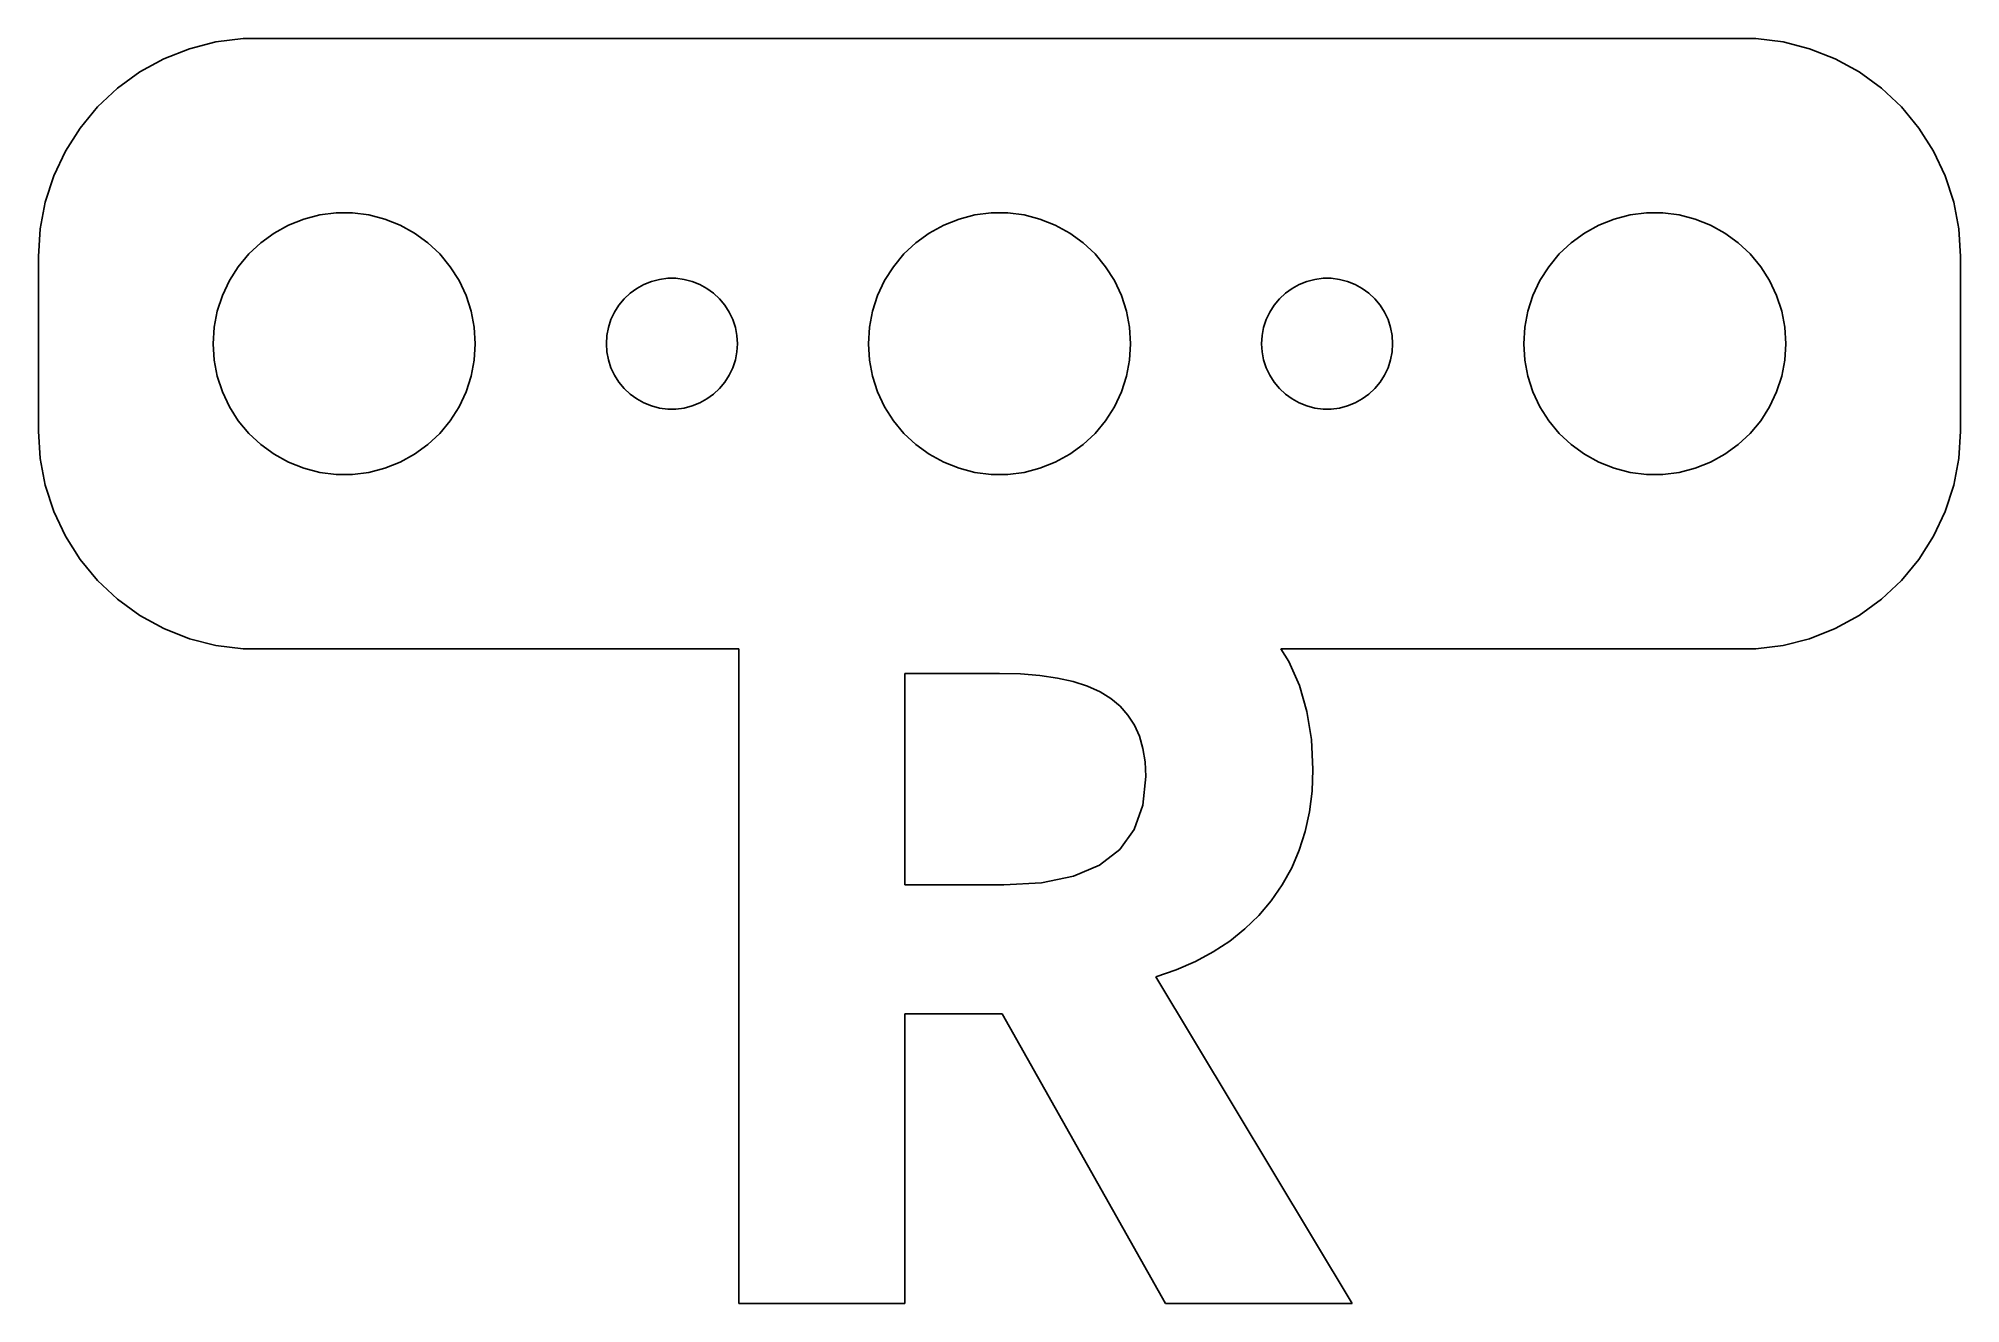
# Model space of a CAD drawing. Header units: metres. Extents: x -22 to 22, y -22 to 7.
import ezdxf

# ---------------------------------------------------------------- set-up
doc = ezdxf.new("R2010")
doc.units = ezdxf.units.M

msp = doc.modelspace()

# ---------------------------------------------------------------- linework, layer by layer
for p, q in [((-18.5451, 6.75528), (-19.1289, 6.52412)), ((-17.9369, 6.91142), (-18.5451, 6.75528)), ((-17.3139, 6.99013), (-17.9369, 6.91142)), ((17.3139, 6.99013), (-17.3139, 6.99013)), ((17.9369, 6.91142), (17.3139, 6.99013)), ((18.5451, 6.75528), (17.9369, 6.91142)), ((19.1289, 6.52412), (18.5451, 6.75528)), ((-19.6791, 6.22163), (-20.1871, 5.85255)), ((-19.1289, 6.52412), (-19.6791, 6.22163)), ((19.6791, 6.22163), (19.1289, 6.52412)), ((20.1871, 5.85255), (19.6791, 6.22163)), ((-20.1871, 5.85255), (-20.6448, 5.42273)), ((20.6448, 5.42273), (20.1871, 5.85255)), ((-20.6448, 5.42273), (-21.0451, 4.93892)), ((21.0451, 4.93892), (20.6448, 5.42273)), ((-21.0451, 4.93892), (-21.3815, 4.40877)), ((21.3815, 4.40877), (21.0451, 4.93892)), ((-21.3815, 4.40877), (-21.6489, 3.84062)), ((21.6489, 3.84062), (21.3815, 4.40877)), ((-21.6489, 3.84062), (-21.8429, 3.24344)), ((21.8429, 3.24344), (21.6489, 3.84062)), ((-21.8429, 3.24344), (-21.9606, 2.62666)), ((21.9606, 2.62666), (21.8429, 3.24344)), ((-16.6075, 2.53297), (-16.2773, 2.71448)), ((-16.2773, 2.71448), (-15.927, 2.85316)), ((-15.927, 2.85316), (-15.5621, 2.94685)), ((-15.5621, 2.94685), (-15.1884, 2.99408)), ((-15.1884, 2.99408), (-14.8116, 2.99408)), ((-14.8116, 2.99408), (-14.4379, 2.94685)), ((-14.4379, 2.94685), (-14.0729, 2.85316)), ((-14.0729, 2.85316), (-13.7227, 2.71448)), ((-13.7227, 2.71448), (-13.3925, 2.53297)), ((-1.60747, 2.53297), (-1.27733, 2.71448)), ((-1.27733, 2.71448), (-0.927048, 2.85316)), ((-0.927048, 2.85316), (-0.562134, 2.94685)), ((-0.562134, 2.94685), (-0.18837, 2.99408)), ((-0.18837, 2.99408), (0.18837, 2.99408)), ((0.18837, 2.99408), (0.562134, 2.94685)), ((0.562134, 2.94685), (0.927048, 2.85316)), ((0.927048, 2.85316), (1.27733, 2.71448)), ((1.27733, 2.71448), (1.60747, 2.53297)), ((13.3925, 2.53297), (13.7227, 2.71448)), ((13.7227, 2.71448), (14.0729, 2.85316)), ((14.0729, 2.85316), (14.4379, 2.94685)), ((14.4379, 2.94685), (14.8116, 2.99408)), ((14.8116, 2.99408), (15.1884, 2.99408)), ((15.1884, 2.99408), (15.5621, 2.94685)), ((15.5621, 2.94685), (15.927, 2.85316)), ((15.927, 2.85316), (16.2773, 2.71448)), ((16.2773, 2.71448), (16.6075, 2.53297)), ((-21.9606, 2.62666), (-22, 2)), ((-17.1869, 2.05363), (-16.9123, 2.31154)), ((-16.9123, 2.31154), (-16.6075, 2.53297)), ((-13.3925, 2.53297), (-13.0877, 2.31154)), ((-13.0877, 2.31154), (-12.8131, 2.05363)), ((-2.1869, 2.05363), (-1.91226, 2.31154)), ((-1.91226, 2.31154), (-1.60747, 2.53297)), ((1.60747, 2.53297), (1.91226, 2.31154)), ((1.91226, 2.31154), (2.1869, 2.05363)), ((12.8131, 2.05363), (13.0877, 2.31154)), ((13.0877, 2.31154), (13.3925, 2.53297)), ((16.6075, 2.53297), (16.9123, 2.31154)), ((16.9123, 2.31154), (17.1869, 2.05363)), ((22, 2), (21.9606, 2.62666)), ((-22, 2), (-22, -2)), ((-17.6289, 1.44525), (-17.427, 1.76335)), ((-17.427, 1.76335), (-17.1869, 2.05363)), ((-12.8131, 2.05363), (-12.5729, 1.76335)), ((-12.5729, 1.76335), (-12.3711, 1.44525)), ((-2.62891, 1.44525), (-2.42705, 1.76335)), ((-2.42705, 1.76335), (-2.1869, 2.05363)), ((2.1869, 2.05363), (2.42705, 1.76335)), ((2.42705, 1.76335), (2.62891, 1.44525)), ((12.3711, 1.44525), (12.5729, 1.76335)), ((12.5729, 1.76335), (12.8131, 2.05363)), ((17.1869, 2.05363), (17.427, 1.76335)), ((17.427, 1.76335), (17.6289, 1.44525)), ((22, -2), (22, 2)), ((-17.7893, 1.10437), (-17.6289, 1.44525)), ((-12.3711, 1.44525), (-12.2107, 1.10437)), ((-8.30373, 1.26648), (-8.13866, 1.35724)), ((-8.13866, 1.35724), (-7.96352, 1.42657)), ((-7.96352, 1.42657), (-7.78107, 1.47342)), ((-7.78107, 1.47342), (-7.59418, 1.49704)), ((-7.59418, 1.49704), (-7.40581, 1.49704)), ((-7.40581, 1.49704), (-7.21892, 1.47342)), ((-7.21892, 1.47342), (-7.03647, 1.42657)), ((-7.03647, 1.42657), (-6.86133, 1.35724)), ((-6.86133, 1.35724), (-6.69626, 1.26648)), ((-2.78932, 1.10437), (-2.62891, 1.44525)), ((2.62891, 1.44525), (2.78932, 1.10437)), ((6.69626, 1.26648), (6.86133, 1.35724)), ((6.86133, 1.35724), (7.03647, 1.42657)), ((7.03647, 1.42657), (7.21892, 1.47342)), ((7.21892, 1.47342), (7.40581, 1.49704)), ((7.40581, 1.49704), (7.59418, 1.49704)), ((7.59418, 1.49704), (7.78107, 1.47342)), ((7.78107, 1.47342), (7.96352, 1.42657)), ((7.96352, 1.42657), (8.13866, 1.35724)), ((8.13866, 1.35724), (8.30373, 1.26648)), ((12.2107, 1.10437), (12.3711, 1.44525)), ((17.6289, 1.44525), (17.7893, 1.10437)), ((-17.9057, 0.746063), (-17.7893, 1.10437)), ((-12.2107, 1.10437), (-12.0942, 0.746063)), ((-8.81445, 0.722626), (-8.71352, 0.881668)), ((-8.71352, 0.881668), (-8.59344, 1.02681)), ((-8.59344, 1.02681), (-8.45613, 1.15576)), ((-8.45613, 1.15576), (-8.30373, 1.26648)), ((-6.69626, 1.26648), (-6.54385, 1.15576)), ((-6.54385, 1.15576), (-6.40654, 1.02681)), ((-6.40654, 1.02681), (-6.28647, 0.881668)), ((-6.28647, 0.881668), (-6.18553, 0.722626)), ((-2.90575, 0.746063), (-2.78932, 1.10437)), ((2.78932, 1.10437), (2.90575, 0.746063)), ((6.18553, 0.722626), (6.28647, 0.881668)), ((6.28647, 0.881668), (6.40654, 1.02681)), ((6.40654, 1.02681), (6.54385, 1.15576)), ((6.54385, 1.15576), (6.69626, 1.26648)), ((8.30373, 1.26648), (8.45613, 1.15576)), ((8.45613, 1.15576), (8.59344, 1.02681)), ((8.59344, 1.02681), (8.71352, 0.881668)), ((8.71352, 0.881668), (8.81445, 0.722626)), ((12.0942, 0.746063), (12.2107, 1.10437)), ((17.7893, 1.10437), (17.9057, 0.746063)), ((-17.9763, 0.375992), (-17.9057, 0.746063)), ((-12.0942, 0.746063), (-12.0237, 0.375992)), ((-8.95287, 0.373032), (-8.89465, 0.552185)), ((-8.89465, 0.552185), (-8.81445, 0.722626)), ((-6.18553, 0.722626), (-6.10533, 0.552185)), ((-6.10533, 0.552185), (-6.04712, 0.373032)), ((-2.97633, 0.375992), (-2.90575, 0.746063)), ((2.90575, 0.746063), (2.97633, 0.375992)), ((6.04712, 0.373032), (6.10533, 0.552185)), ((6.10533, 0.552185), (6.18553, 0.722626)), ((8.81445, 0.722626), (8.89465, 0.552185)), ((8.89465, 0.552185), (8.95287, 0.373032)), ((12.0237, 0.375992), (12.0942, 0.746063)), ((17.9057, 0.746063), (17.9763, 0.375992)), ((-18, 0), (-17.9763, 0.375992)), ((-17.9763, -0.375992), (-18, 0)), ((-12.0237, 0.375992), (-12, 0)), ((-12, 0), (-12.0237, -0.375992)), ((-9, 0), (-8.98816, 0.187988)), ((-8.98816, -0.187988), (-9, 0)), ((-8.98816, 0.187988), (-8.95287, 0.373032)), ((-6.04712, 0.373032), (-6.01183, 0.187988)), ((-6.01183, 0.187988), (-6, 0)), ((-6, 0), (-6.01183, -0.187988)), ((-3, 0), (-2.97633, 0.375992)), ((-2.97633, -0.375992), (-3, 0)), ((2.97633, 0.375992), (3, 0)), ((3, 0), (2.97633, -0.375992)), ((6, 0), (6.01183, 0.187988)), ((6.01183, -0.187988), (6, 0)), ((6.01183, 0.187988), (6.04712, 0.373032)), ((8.95287, 0.373032), (8.98816, 0.187988)), ((8.98816, 0.187988), (9, 0)), ((9, 0), (8.98816, -0.187988)), ((12, 0), (12.0237, 0.375992)), ((12.0237, -0.375992), (12, 0)), ((17.9763, 0.375992), (18, 0)), ((18, 0), (17.9763, -0.375992)), ((-17.9057, -0.746063), (-17.9763, -0.375992)), ((-12.0237, -0.375992), (-12.0942, -0.746063)), ((-8.95287, -0.373032), (-8.98816, -0.187988)), ((-8.89465, -0.552185), (-8.95287, -0.373032)), ((-6.04712, -0.373032), (-6.10533, -0.552185)), ((-6.01183, -0.187988), (-6.04712, -0.373032)), ((-2.90575, -0.746063), (-2.97633, -0.375992)), ((2.97633, -0.375992), (2.90575, -0.746063)), ((6.04712, -0.373032), (6.01183, -0.187988)), ((6.10533, -0.552185), (6.04712, -0.373032)), ((8.95287, -0.373032), (8.89465, -0.552185)), ((8.98816, -0.187988), (8.95287, -0.373032)), ((12.0942, -0.746063), (12.0237, -0.375992)), ((17.9763, -0.375992), (17.9057, -0.746063)), ((-17.7893, -1.10437), (-17.9057, -0.746063)), ((-12.0942, -0.746063), (-12.2107, -1.10437)), ((-8.81445, -0.722626), (-8.89465, -0.552185)), ((-8.71352, -0.881668), (-8.81445, -0.722626)), ((-6.18553, -0.722626), (-6.28647, -0.881668)), ((-6.10533, -0.552185), (-6.18553, -0.722626)), ((-2.78932, -1.10437), (-2.90575, -0.746063)), ((2.90575, -0.746063), (2.78932, -1.10437)), ((6.18553, -0.722626), (6.10533, -0.552185)), ((6.28647, -0.881668), (6.18553, -0.722626)), ((8.81445, -0.722626), (8.71352, -0.881668)), ((8.89465, -0.552185), (8.81445, -0.722626)), ((12.2107, -1.10437), (12.0942, -0.746063)), ((17.9057, -0.746063), (17.7893, -1.10437)), ((-17.6289, -1.44525), (-17.7893, -1.10437)), ((-12.2107, -1.10437), (-12.3711, -1.44525)), ((-8.59344, -1.02681), (-8.71352, -0.881668)), ((-8.45613, -1.15576), (-8.59344, -1.02681)), ((-8.30373, -1.26648), (-8.45613, -1.15576)), ((-8.13866, -1.35724), (-8.30373, -1.26648)), ((-6.69626, -1.26648), (-6.86133, -1.35724)), ((-6.54385, -1.15576), (-6.69626, -1.26648)), ((-6.40654, -1.02681), (-6.54385, -1.15576)), ((-6.28647, -0.881668), (-6.40654, -1.02681)), ((-2.62891, -1.44525), (-2.78932, -1.10437)), ((2.78932, -1.10437), (2.62891, -1.44525)), ((6.40654, -1.02681), (6.28647, -0.881668)), ((6.54385, -1.15576), (6.40654, -1.02681)), ((6.69626, -1.26648), (6.54385, -1.15576)), ((6.86133, -1.35724), (6.69626, -1.26648)), ((8.30373, -1.26648), (8.13866, -1.35724)), ((8.45613, -1.15576), (8.30373, -1.26648)), ((8.59344, -1.02681), (8.45613, -1.15576)), ((8.71352, -0.881668), (8.59344, -1.02681)), ((12.3711, -1.44525), (12.2107, -1.10437)), ((17.7893, -1.10437), (17.6289, -1.44525)), ((-17.427, -1.76335), (-17.6289, -1.44525)), ((-12.3711, -1.44525), (-12.5729, -1.76335)), ((-7.96352, -1.42657), (-8.13866, -1.35724)), ((-7.78107, -1.47342), (-7.96352, -1.42657)), ((-7.59418, -1.49704), (-7.78107, -1.47342)), ((-7.40581, -1.49704), (-7.59418, -1.49704)), ((-7.21892, -1.47342), (-7.40581, -1.49704)), ((-7.03647, -1.42657), (-7.21892, -1.47342)), ((-6.86133, -1.35724), (-7.03647, -1.42657)), ((-2.42705, -1.76335), (-2.62891, -1.44525)), ((2.62891, -1.44525), (2.42705, -1.76335)), ((7.03647, -1.42657), (6.86133, -1.35724)), ((7.21892, -1.47342), (7.03647, -1.42657)), ((7.40581, -1.49704), (7.21892, -1.47342)), ((7.59418, -1.49704), (7.40581, -1.49704)), ((7.78107, -1.47342), (7.59418, -1.49704)), ((7.96352, -1.42657), (7.78107, -1.47342)), ((8.13866, -1.35724), (7.96352, -1.42657)), ((12.5729, -1.76335), (12.3711, -1.44525)), ((17.6289, -1.44525), (17.427, -1.76335)), ((-22, -2), (-21.9606, -2.62666)), ((-17.1869, -2.05363), (-17.427, -1.76335)), ((-16.9123, -2.31154), (-17.1869, -2.05363)), ((-12.8131, -2.05363), (-13.0877, -2.31154)), ((-12.5729, -1.76335), (-12.8131, -2.05363)), ((-2.1869, -2.05363), (-2.42705, -1.76335)), ((-1.91226, -2.31154), (-2.1869, -2.05363)), ((2.1869, -2.05363), (1.91226, -2.31154)), ((2.42705, -1.76335), (2.1869, -2.05363)), ((12.8131, -2.05363), (12.5729, -1.76335)), ((13.0877, -2.31154), (12.8131, -2.05363)), ((17.1869, -2.05363), (16.9123, -2.31154)), ((17.427, -1.76335), (17.1869, -2.05363)), ((21.9606, -2.62666), (22, -2)), ((-21.9606, -2.62666), (-21.8429, -3.24344)), ((-16.6075, -2.53297), (-16.9123, -2.31154)), ((-16.2773, -2.71448), (-16.6075, -2.53297)), ((-13.3925, -2.53297), (-13.7227, -2.71448)), ((-13.0877, -2.31154), (-13.3925, -2.53297)), ((-1.60747, -2.53297), (-1.91226, -2.31154)), ((-1.27733, -2.71448), (-1.60747, -2.53297)), ((1.60747, -2.53297), (1.27733, -2.71448)), ((1.91226, -2.31154), (1.60747, -2.53297)), ((13.3925, -2.53297), (13.0877, -2.31154)), ((13.7227, -2.71448), (13.3925, -2.53297)), ((16.6075, -2.53297), (16.2773, -2.71448)), ((16.9123, -2.31154), (16.6075, -2.53297)), ((21.8429, -3.24344), (21.9606, -2.62666)), ((-15.927, -2.85316), (-16.2773, -2.71448)), ((-15.5621, -2.94685), (-15.927, -2.85316)), ((-15.1884, -2.99408), (-15.5621, -2.94685)), ((-14.8116, -2.99408), (-15.1884, -2.99408)), ((-14.4379, -2.94685), (-14.8116, -2.99408)), ((-14.0729, -2.85316), (-14.4379, -2.94685)), ((-13.7227, -2.71448), (-14.0729, -2.85316)), ((-0.927048, -2.85316), (-1.27733, -2.71448)), ((-0.562134, -2.94685), (-0.927048, -2.85316)), ((-0.18837, -2.99408), (-0.562134, -2.94685)), ((0.18837, -2.99408), (-0.18837, -2.99408)), ((0.562134, -2.94685), (0.18837, -2.99408)), ((0.927048, -2.85316), (0.562134, -2.94685)), ((1.27733, -2.71448), (0.927048, -2.85316)), ((14.0729, -2.85316), (13.7227, -2.71448)), ((14.4379, -2.94685), (14.0729, -2.85316)), ((14.8116, -2.99408), (14.4379, -2.94685)), ((15.1884, -2.99408), (14.8116, -2.99408)), ((15.5621, -2.94685), (15.1884, -2.99408)), ((15.927, -2.85316), (15.5621, -2.94685)), ((16.2773, -2.71448), (15.927, -2.85316)), ((-21.8429, -3.24344), (-21.6489, -3.84062)), ((21.6489, -3.84062), (21.8429, -3.24344)), ((-21.6489, -3.84062), (-21.3815, -4.40877)), ((21.3815, -4.40877), (21.6489, -3.84062)), ((-21.3815, -4.40877), (-21.0451, -4.93892)), ((21.0451, -4.93892), (21.3815, -4.40877)), ((-21.0451, -4.93892), (-20.6448, -5.42273)), ((20.6448, -5.42273), (21.0451, -4.93892)), ((-20.6448, -5.42273), (-20.1871, -5.85255)), ((20.1871, -5.85255), (20.6448, -5.42273)), ((-20.1871, -5.85255), (-19.6791, -6.22163)), ((19.6791, -6.22163), (20.1871, -5.85255)), ((-19.6791, -6.22163), (-19.1289, -6.52412)), ((-19.1289, -6.52412), (-18.5451, -6.75528)), ((18.5451, -6.75528), (19.1289, -6.52412)), ((19.1289, -6.52412), (19.6791, -6.22163)), ((-18.5451, -6.75528), (-17.9369, -6.91142)), ((-17.9369, -6.91142), (-17.3139, -6.99013)), ((-17.3139, -6.99013), (-5.96729, -6.99013)), ((-5.96729, -6.99013), (-5.96729, -21.9812)), ((6.62364, -7.28017), (6.44336, -6.99013)), ((6.44336, -6.99013), (17.3139, -6.99013)), ((17.3139, -6.99013), (17.9369, -6.91142)), ((17.9369, -6.91142), (18.5451, -6.75528)), ((6.86478, -7.82683), (6.62364, -7.28017)), ((-2.16634, -12.3952), (-2.16634, -7.55074)), ((-2.16634, -7.55074), (-0.001663, -7.55074)), ((-0.001663, -7.55074), (0.479492, -7.56244)), ((0.479492, -7.56244), (0.921738, -7.59755)), ((0.921738, -7.59755), (1.32507, -7.65607)), ((1.32507, -7.65607), (1.6895, -7.73798)), ((1.6895, -7.73798), (2.015, -7.84331)), ((2.015, -7.84331), (2.30159, -7.97203)), ((7.03702, -8.42134), (6.86478, -7.82683)), ((2.30159, -7.97203), (2.54927, -8.12416)), ((2.54927, -8.12416), (2.76123, -8.30096)), ((2.76123, -8.30096), (2.94058, -8.5038)), ((2.94058, -8.5038), (3.08733, -8.7327)), ((3.08733, -8.7327), (3.20146, -8.98761)), ((7.14037, -9.06374), (7.03702, -8.42134)), ((3.20146, -8.98761), (3.28299, -9.26859)), ((7.17482, -9.75398), (7.14037, -9.06374)), ((3.28299, -9.26859), (3.33191, -9.57559)), ((3.33191, -9.57559), (3.34822, -9.90865)), ((3.34822, -9.90865), (3.28195, -10.5683)), ((7.15535, -10.2475), (7.17482, -9.75398)), ((7.09698, -10.7195), (7.15535, -10.2475)), ((3.28195, -10.5683), (3.08316, -11.1265)), ((6.99969, -11.1699), (7.09698, -10.7195)), ((3.08316, -11.1265), (2.75185, -11.5832)), ((6.86349, -11.5988), (6.99969, -11.1699)), ((2.75185, -11.5832), (2.28799, -11.9385)), ((6.68837, -12.0061), (6.86349, -11.5988)), ((1.69164, -12.1922), (0.962723, -12.3444)), ((2.28799, -11.9385), (1.69164, -12.1922)), ((6.47435, -12.3918), (6.68837, -12.0061)), ((0.101303, -12.3952), (-2.16634, -12.3952)), ((0.962723, -12.3444), (0.101303, -12.3952)), ((5.93401, -13.0944), (6.22139, -12.756)), ((6.22139, -12.756), (6.47435, -12.3918)), ((5.61662, -13.4028), (5.93401, -13.0944)), ((5.26926, -13.6813), (5.61662, -13.4028)), ((4.4846, -14.1483), (4.89192, -13.9298)), ((4.89192, -13.9298), (5.26926, -13.6813)), ((3.58002, -14.4954), (4.0473, -14.3369)), ((8.07675, -21.9812), (3.58002, -14.4954)), ((4.0473, -14.3369), (4.4846, -14.1483)), ((-2.16634, -15.3459), (0.062729, -15.3459)), ((-2.16634, -21.9812), (-2.16634, -15.3459)), ((0.062729, -15.3459), (3.79909, -21.9812)), ((-5.96729, -21.9812), (-2.16634, -21.9812)), ((3.79909, -21.9812), (8.07675, -21.9812))]:
    msp.add_line(p, q)

doc.saveas('drawing.dxf')
